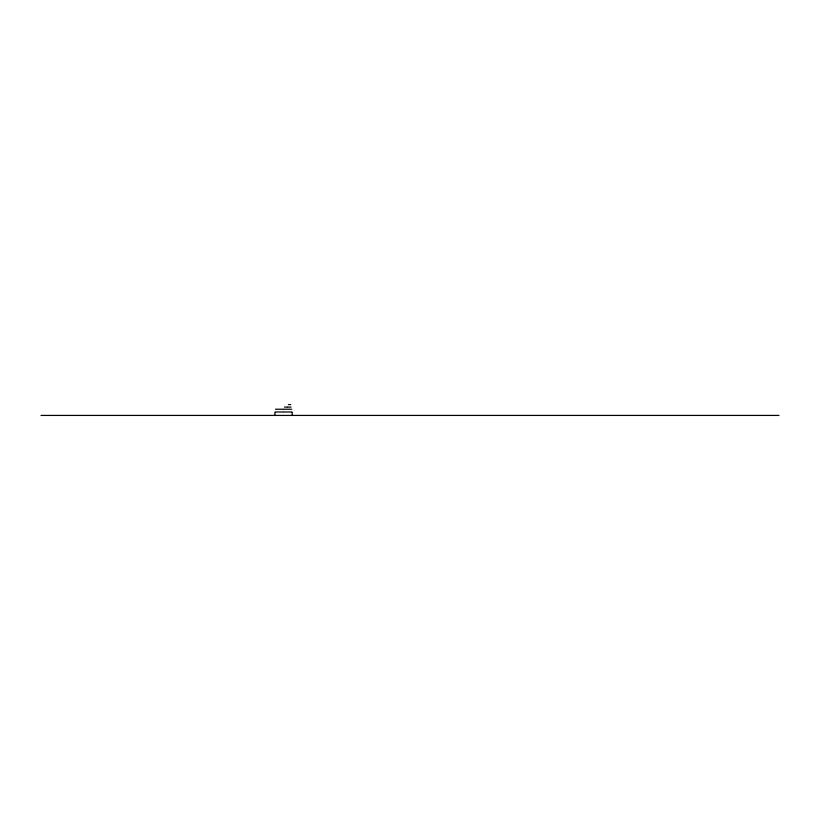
<?xml version="1.0" encoding="UTF-8"?>
<svg xmlns="http://www.w3.org/2000/svg" width="820" height="820" viewBox="0 0 820 820"><rect width="100%" height="100%" fill="white"/><g stroke="black" fill="none" stroke-linecap="round" stroke-linejoin="round"><path stroke-width="1.23" d="M288.384 404.578L290.71 404.578M284.427 407.099L287.492 407.099M288.015 407.099L291.079 407.099M275.499 409.231L283.279 409.231M283.925 409.231L291.715 409.231M275.499 411.988L283.279 411.988M283.925 411.988L291.715 411.988M41 415.422L779 415.422M292.176 412.214L292.176 415.422M274.905 412.214L274.905 415.422"/></g></svg>
